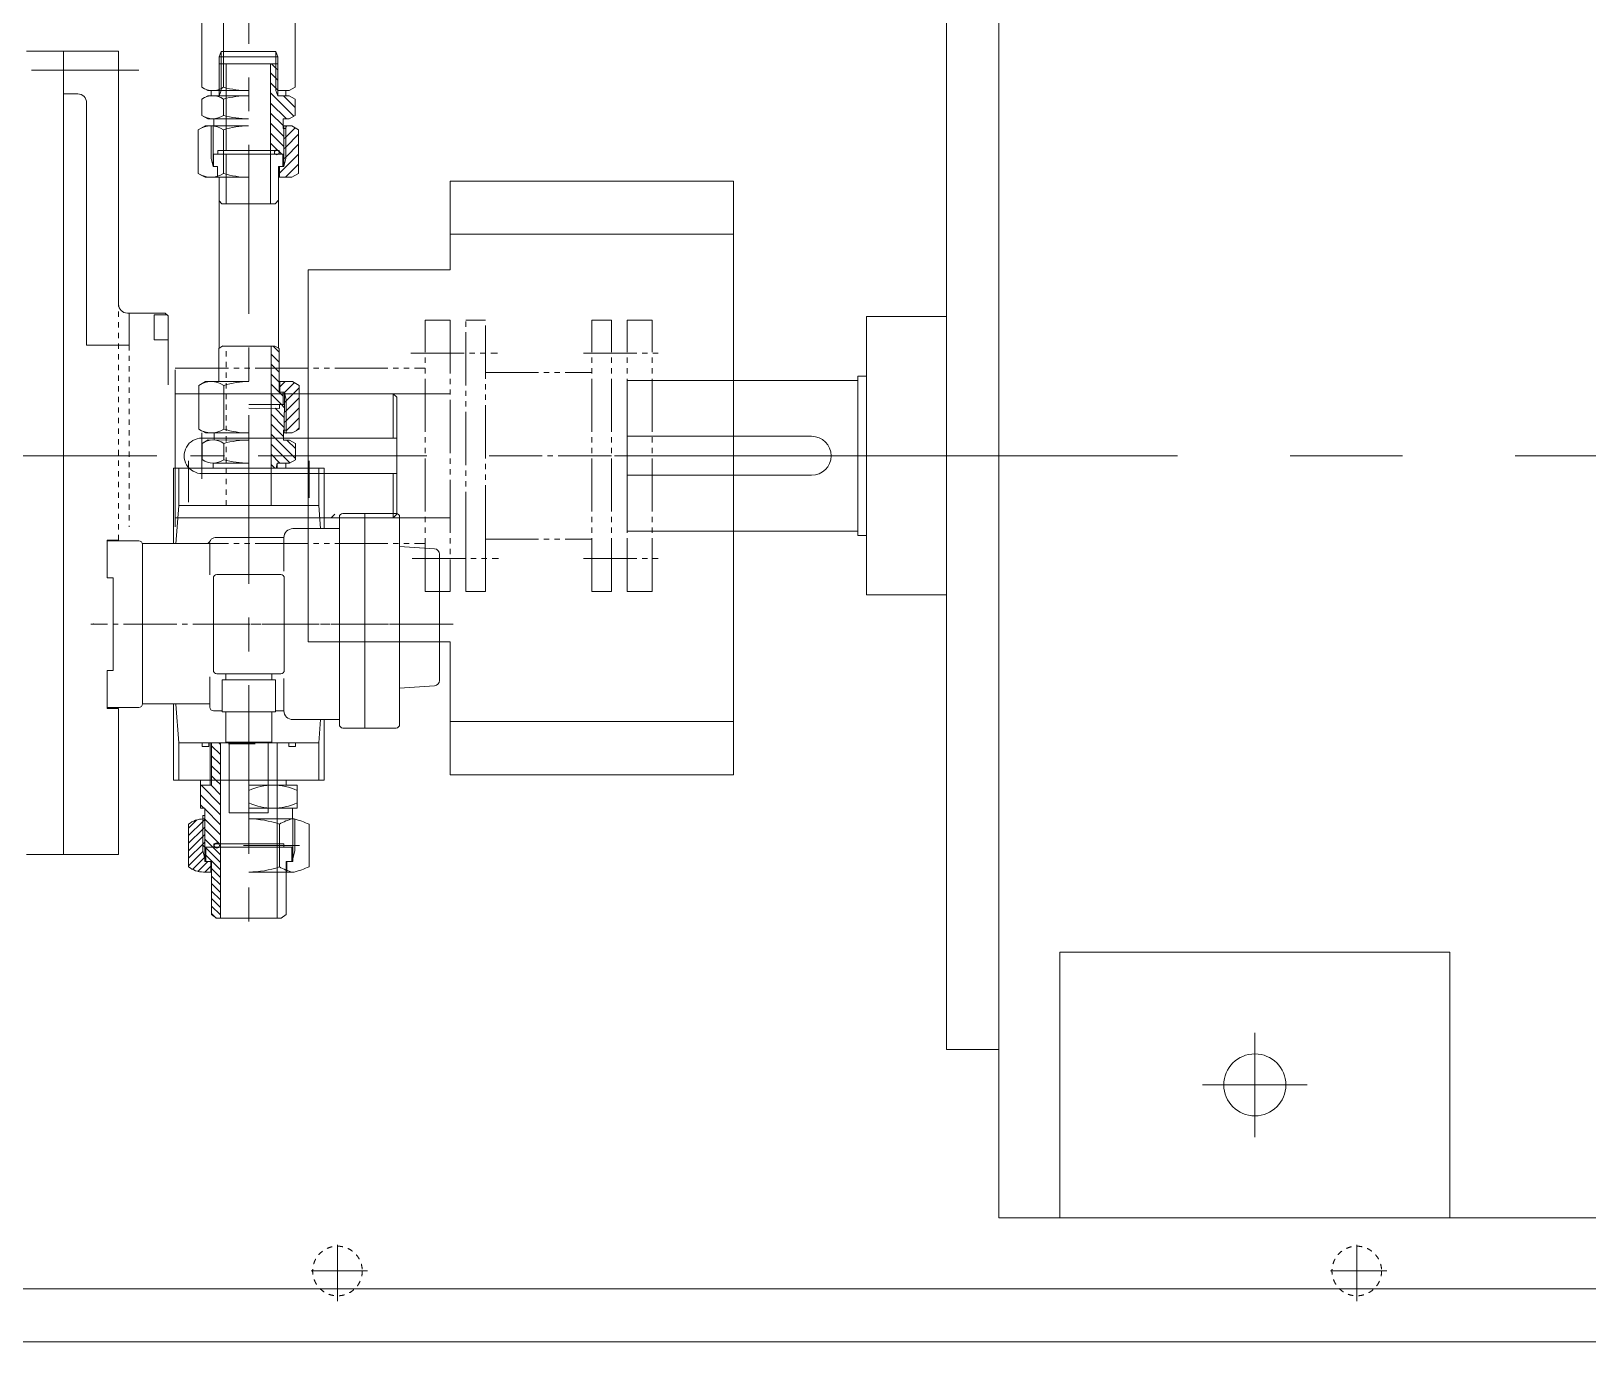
# Model space of a CAD drawing. Header units: millimetres. Extents: x -1 to 671026, y 1 to 511259.
# Drawn here: x 317805 to 340110, y 210237 to 229024 of the extents above; entities that cross this region are included whole.
import ezdxf

# ---------------------------------------------------------------- set-up
doc = ezdxf.new("R2010")
doc.units = ezdxf.units.MM
doc.header["$LTSCALE"] = 25.4
for name, pattern in [('CENTER', [50.8, 31.75, -6.35, 6.35, -6.35]), ('EB_DASH', [6, 3, -3]), ('EB_DASHDOT', [39, 30, -3, 3, -3]), ('EB_DASHDOTDOT', [45, 30, -3, 3, -3, 3, -3])]:
    doc.linetypes.add(name, pattern=pattern)
for name, color, linetype, lineweight in [('CAXA0', 7, 'Continuous', 5), ('CAXA1', 5, 'CENTER', 5), ('CAXAEB0', 7, 'Continuous', 5), ('CAXA中心线层', 5, 'CENTER', 5), ('CAXA尺寸线层', 3, 'Continuous', 5), ('CAXA细实线层', 7, 'Continuous', 5), ('CAXA虚线层', 96, 'EB_DASH', 5)]:
    doc.layers.add(name, color=color, linetype=linetype, lineweight=lineweight)

msp = doc.modelspace()

# ---------------------------------------------------------------- linework, layer by layer
at = {"color": 7, "lineweight": 5}
for p, q in [((331668.3, 233858.85), (331668.3, 212014.85)), ((330918.78, 231445.85), (330918.78, 214427.85)), ((320250.91, 230765.08), (320250.91, 228219.55)), ((320559.52, 228219.55), (320559.52, 230765.08)), ((321587.13, 230765.08), (321587.13, 228219.55)), ((317736.18, 228737.13), (319057.01, 228737.13)), ((318269.6, 228737.13), (318269.6, 217221.85)), ((319057.01, 225108.55), (319057.01, 228737.13)), ((320499.85, 228656.28), (320527.42, 228730.82)), ((320919.02, 228656.28), (320499.85, 228656.28)), ((320499.92, 228656.47), (320499.92, 228097.5)), ((320919.02, 228732.48), (320527.42, 228732.48)), ((320527.42, 228732.48), (320527.42, 228171.16)), ((321310.63, 228732.48), (320919.02, 228732.48)), ((321338.19, 228656.28), (320919.02, 228656.28)), ((321338.19, 228656.28), (321310.63, 228732.48)), ((321310.63, 228732.48), (321310.63, 228171.16)), ((321338.12, 228656.48), (321338.12, 228097.5)), ((320919.02, 228554.68), (320499.85, 228554.68)), ((320601.43, 227312.64), (320601.43, 228554.68)), ((321338.19, 228554.68), (320919.02, 228554.68)), ((321236.52, 226548.1), (321236.52, 228554.68)), ((320334.73, 228171.16), (320250.91, 228219.55)), ((321503.13, 228171.16), (321586.95, 228219.55)), ((318472.8, 228123.52), (318269.6, 228123.52)), ((318599.8, 224524.35), (318599.8, 227996.52)), ((320334.73, 228097.5), (320250.91, 228049.11)), ((320250.91, 227815.69), (320250.91, 228049.11)), ((320919.02, 228171.16), (320334.73, 228171.16)), ((320334.73, 228171.16), (320918.93, 228171.16)), ((320423.63, 228171.16), (320334.73, 228171.16)), ((320334.73, 228097.5), (320499.83, 228097.5)), ((320918.93, 228097.5), (320334.73, 228097.5)), ((320385.62, 228171.16), (320385.62, 228096.79)), ((320919.02, 228171.16), (320385.62, 228171.16)), ((320499.92, 228171.16), (320499.92, 228097.5)), ((320527.42, 228171.16), (320499.92, 228097.5)), ((320559.52, 227815.69), (320559.52, 228049.11)), ((321310.63, 228171.16), (321338.12, 228097.5)), ((321503.13, 228097.5), (321338.03, 228097.5)), ((321338.12, 228171.16), (321338.12, 228097.5)), ((321503.13, 228171.16), (321338.12, 228171.16)), ((321452.42, 228171.16), (321452.42, 228097.5)), ((321503.13, 228097.5), (321586.95, 228049.11)), ((321586.95, 227815.69), (321586.95, 228049.11)), ((320334.73, 227767.3), (320250.91, 227815.69)), ((320919.02, 227767.3), (320334.73, 227767.3)), ((320423.63, 227767.3), (320334.73, 227767.3)), ((320334.73, 227767.3), (320918.93, 227767.3)), ((320423.63, 227665.7), (320423.63, 227767.3)), ((321414.23, 227627.6), (321414.23, 227767.3)), ((321503.13, 227767.3), (321414.23, 227767.3)), ((321503.13, 227767.3), (321586.95, 227815.69)), ((320296.41, 227665.7), (320200.11, 227610.1)), ((320200.11, 226984.7), (320200.11, 227610.1)), ((320423.63, 227665.7), (320296.41, 227665.7)), ((320296.41, 227665.7), (320918.93, 227665.7)), ((320385.53, 227195.73), (320385.53, 227665.7)), ((320410.93, 227081.5), (320410.93, 227665.7)), ((320559.52, 226984.7), (320559.52, 227610.1)), ((321541.45, 227665.7), (321414.23, 227665.7)), ((321452.33, 227627.6), (321414.23, 227627.6)), ((321426.93, 227081.5), (321426.93, 227665.7)), ((321452.33, 227195.73), (321452.33, 227665.7)), ((321541.45, 227665.7), (321637.75, 227610.1)), ((321637.75, 226984.7), (321637.75, 227610.1)), ((320918.93, 227312.64), (320480.78, 227312.64)), ((320480.78, 227259.3), (320480.78, 227312.64)), ((321357.08, 227312.64), (320918.93, 227312.64)), ((321357.08, 227259.3), (321357.08, 227312.64)), ((320385.53, 227195.73), (320410.93, 227081.5)), ((320918.93, 227259.3), (320410.93, 227259.3)), ((320410.93, 227081.5), (320474.43, 227081.5)), ((320415.73, 227081.5), (320415.73, 227259.3)), ((320474.43, 226929.1), (320474.43, 227081.5)), ((320601.43, 226548.1), (320601.43, 227259.3)), ((321409.15, 227259.3), (320918.93, 227259.3)), ((321426.93, 227259.3), (320918.93, 227259.3)), ((321236.43, 226548.1), (321236.43, 227259.3)), ((321426.93, 227081.5), (321350.73, 227081.5)), ((321357.27, 227081.5), (321350.73, 227081.5)), ((321350.73, 227081.5), (321350.73, 224473.83)), ((321363.43, 226929.1), (321363.43, 227081.5)), ((321409.15, 227081.5), (321409.15, 227259.3)), ((321452.33, 227195.73), (321426.93, 227081.5)), ((320296.41, 226929.1), (320200.11, 226984.7)), ((320296.41, 226929.1), (320487.13, 226929.1)), ((320918.93, 226929.1), (320296.41, 226929.1)), ((320497.02, 226929.1), (320497.02, 224473.83)), ((321541.45, 226929.1), (321350.73, 226929.1)), ((321541.45, 226929.1), (321637.75, 226984.7)), ((320537.93, 226548.1), (320497.02, 226589.01)), ((321299.93, 226548.1), (320537.93, 226548.1)), ((321299.93, 226548.1), (321350.73, 226598.9)), ((319727.43, 224981.55), (319184.01, 224981.55)), ((319209.41, 224981.55), (319209.41, 224524.35)), ((319753.08, 224956.15), (319565.27, 224956.15)), ((319565.27, 224956.15), (319565.27, 224600.55)), ((319727.43, 224981.55), (319768.21, 224940.76)), ((319768.21, 224940.76), (319768.21, 223952.87)), ((329775.78, 224931.6), (330918.78, 224931.6)), ((329775.78, 224931.6), (329775.78, 220942.1)), ((319209.41, 224524.35), (318599.79, 224524.35)), ((319768.47, 224600.55), (319565.27, 224600.55)), ((320493.55, 224476.72), (320493.13, 224001.49)), ((320552.99, 224510.96), (320493.55, 224476.72)), ((321297.44, 224510.62), (320552.4, 224510.62)), ((321246.24, 222225.65), (321246.24, 224510.62)), ((321297.44, 224510.62), (321357.27, 224476.01)), ((321357.15, 224476.08), (321356.59, 223848.32)), ((319869.78, 221920.84), (319869.78, 223952.85)), ((320206.06, 223946.15), (320205.5, 223320.75)), ((320206.06, 223946.15), (320205.5, 223320.75)), ((320302.41, 224001.67), (320206.06, 223946.15)), ((320302.41, 224001.67), (320206.06, 223946.15)), ((320924.93, 224001.11), (320302.41, 224001.67)), ((320924.93, 224001.11), (320302.41, 224001.67)), ((320565.47, 223945.83), (320564.9, 223320.43)), ((320565.47, 223945.83), (320564.9, 223320.43)), ((321547.44, 224000.55), (321356.73, 224000.72)), ((321547.44, 224000.55), (321356.73, 224000.72)), ((321369.43, 224000.71), (321369.29, 223848.31)), ((321369.43, 224000.71), (321369.29, 223848.31)), ((321547.44, 224000.55), (321643.7, 223944.86)), ((321547.44, 224000.55), (321643.7, 223944.86)), ((326346.78, 224016.35), (326346.78, 221857.35)), ((326346.78, 224016.35), (329648.78, 224016.35)), ((329648.78, 224079.85), (329648.78, 221793.85)), ((329648.78, 224079.85), (329775.78, 224079.85)), ((322104.99, 223825.85), (319869.79, 223825.85)), ((321432.79, 223848.25), (321356.59, 223848.32)), ((321432.79, 223848.25), (321356.59, 223848.32)), ((321415.01, 223848.27), (321414.85, 223670.47)), ((321415.01, 223848.27), (321414.85, 223670.47)), ((321432.79, 223848.25), (321432.26, 223264.05)), ((321432.79, 223848.25), (321432.26, 223264.05)), ((321458.09, 223733.99), (321432.79, 223848.25)), ((321458.09, 223733.99), (321432.79, 223848.25)), ((321458.09, 223733.99), (321457.66, 223258.56)), ((321458.09, 223733.99), (321457.66, 223258.56)), ((321643.7, 223944.86), (321643.13, 223319.46)), ((321643.7, 223944.86), (321643.13, 223319.46)), ((322104.99, 223825.85), (323806.78, 223825.85)), ((322993.98, 223825.83), (322993.98, 223190.85)), ((322993.98, 223825.83), (323044.78, 223775.03)), ((323044.78, 222098.63), (323044.78, 223775.03)), ((321362.73, 223617.17), (320924.58, 223617.57)), ((321362.73, 223617.17), (320924.58, 223617.57)), ((321432.63, 223670.45), (320924.63, 223670.91)), ((321432.63, 223670.45), (320924.63, 223670.91)), ((321362.78, 223670.51), (321362.73, 223617.17)), ((321362.78, 223670.51), (321362.73, 223617.17)), ((320301.75, 223265.07), (320205.5, 223320.75)), ((320301.75, 223265.07), (320205.5, 223320.75)), ((321419.6, 223302.16), (321419.47, 223162.46)), ((321419.6, 223302.16), (321419.47, 223162.46)), ((321457.7, 223302.13), (321419.6, 223302.16)), ((321457.7, 223302.13), (321419.6, 223302.16)), ((321546.78, 223263.95), (321643.13, 223319.46)), ((321546.78, 223263.95), (321643.13, 223319.46)), ((320250.94, 223190.85), (323044.78, 223190.85)), ((320256.11, 223115.11), (320255.9, 222881.7)), ((320256.11, 223115.11), (320255.9, 222881.7)), ((320339.97, 223163.43), (320256.11, 223115.11)), ((320339.97, 223163.43), (320256.11, 223115.11)), ((320301.75, 223265.07), (320924.26, 223264.51)), ((320301.75, 223265.07), (320924.26, 223264.51)), ((320339.97, 223163.43), (320924.17, 223162.91)), ((320339.97, 223163.43), (320924.17, 223162.91)), ((320428.97, 223264.95), (320428.87, 223163.35)), ((320428.97, 223264.95), (320428.87, 223163.35)), ((320564.72, 223114.84), (320564.51, 222881.42)), ((320564.72, 223114.84), (320564.51, 222881.42)), ((321508.37, 223162.38), (321419.47, 223162.46)), ((321508.37, 223162.38), (321419.47, 223162.46)), ((321546.78, 223263.95), (321419.56, 223264.06)), ((321546.78, 223263.95), (321419.56, 223264.06)), ((321508.37, 223162.38), (321592.15, 223113.91)), ((321508.37, 223162.38), (321592.15, 223113.91)), ((321592.15, 223113.91), (321591.94, 222880.5)), ((321592.15, 223113.91), (321591.94, 222880.5)), ((328988.38, 223216.25), (326346.78, 223216.25)), ((320923.88, 222832.71), (320410.16, 222833.17)), ((320923.88, 222832.71), (320410.16, 222833.17)), ((320411.34, 222833.17), (320411.34, 222759.05)), ((321314.02, 222759.05), (321330.38, 222832.33)), ((321508.08, 222832.18), (321330.38, 222832.34)), ((321330.38, 222759.05), (321330.38, 222832.34)), ((321508.08, 222832.18), (321342.98, 222832.33)), ((321452.74, 222832.23), (321452.74, 222759.05)), ((321508.08, 222832.18), (321591.94, 222880.5)), ((321508.08, 222832.18), (321591.94, 222880.5)), ((322003.38, 222759.05), (319844.38, 222759.05)), ((319844.38, 222759.05), (319844.38, 221679.16)), ((319919.3, 222759.05), (321928.45, 222759.05)), ((319919.3, 222225.65), (319919.3, 222759.05)), ((320245.36, 222682.85), (323044.78, 222682.85)), ((321928.45, 222225.65), (321928.45, 222759.05)), ((322003.38, 222759.05), (322003.38, 221892.52)), ((322993.98, 222682.85), (322993.98, 222047.83)), ((328988.38, 222657.45), (326346.78, 222657.45)), ((319919.3, 222225.65), (319880.12, 221677.16)), ((319919.3, 222225.65), (321928.45, 222225.65)), ((321928.45, 222225.65), (321952.25, 221892.52)), ((322104.99, 222047.84), (319869.79, 222047.84)), ((322104.99, 222047.84), (322155.79, 222098.64)), ((322104.99, 222047.84), (323806.78, 222047.84)), ((322220.95, 222060.11), (322220.95, 219085.77)), ((323033.75, 222110.91), (322271.75, 222110.91)), ((322587.73, 222110.91), (322587.73, 219034.97)), ((322993.98, 222047.83), (323044.78, 222098.63)), ((323084.55, 222060.11), (323084.55, 219085.77)), ((318891.88, 221726.31), (318891.88, 221186.4)), ((319057.02, 221726.31), (318891.88, 221726.31)), ((319349.08, 221717.26), (318891.88, 221717.26)), ((321427.14, 221765.52), (320441.63, 221765.52)), ((321427.14, 221284.16), (321427.14, 221765.52)), ((322220.95, 221892.52), (321554.14, 221892.52)), ((326346.78, 221857.35), (329648.78, 221857.35)), ((329648.78, 221793.85), (329775.78, 221793.85)), ((319399.88, 221679.16), (320304.28, 221679.16)), ((319399.88, 221666.46), (319399.88, 219380.46)), ((320365.43, 221689.32), (320365.43, 221228.97)), ((323583.31, 221605.23), (323084.55, 221638.93)), ((323654.38, 221529.2), (323654.38, 219715.85)), ((318891.88, 221186.4), (318980.78, 221186.4)), ((318980.78, 221186.4), (318980.78, 219860.52)), ((320415.88, 221184.25), (320415.88, 219863.45)), ((321381.08, 221235.05), (320466.68, 221235.05)), ((321431.88, 221184.25), (321431.88, 219863.45)), ((329775.78, 220942.1), (330918.78, 220942.1)), ((318980.78, 219860.52), (318891.88, 219860.52)), ((318891.88, 219860.52), (318891.88, 219316.96)), ((320365.43, 219769.44), (320365.43, 219332.97)), ((321381.08, 219812.65), (320466.68, 219812.65)), ((321304.84, 219723.75), (320542.84, 219723.75)), ((320542.84, 219266.55), (320542.84, 219723.75)), ((320593.64, 219723.75), (320593.64, 219812.65)), ((321254.12, 219723.75), (321254.12, 219812.65)), ((321304.84, 219266.55), (321304.84, 219723.75)), ((321427.14, 219282.17), (321427.14, 219746.42)), ((323583.31, 219639.82), (323084.55, 219606.12)), ((319349.08, 219329.66), (318891.88, 219329.66)), ((319057, 219316.96), (318891.88, 219316.96)), ((319057, 219316.96), (319057, 217221.85)), ((319399.88, 219380.46), (320365.43, 219380.46)), ((319844.38, 219380.46), (319844.38, 218288.65)), ((319919.3, 218822.05), (319879.62, 219377.63)), ((320542.84, 219282.17), (320416.23, 219282.17)), ((321304.84, 219266.55), (320542.84, 219266.55)), ((320593.64, 218834.75), (320593.64, 219266.55)), ((321254.04, 218834.75), (321254.04, 219266.55)), ((321427.14, 219282.17), (321304.84, 219282.17)), ((322220.95, 219155.17), (321554.14, 219155.17)), ((321928.45, 218822.05), (321952.25, 219155.17)), ((322003.38, 219155.17), (322003.38, 218288.65)), ((319919.3, 218822.05), (319919.3, 218288.65)), ((319919.3, 218822.05), (321928.45, 218822.05)), ((320255.86, 218822.05), (320255.86, 218771.25)), ((320352.38, 218822.05), (320352.38, 218771.25)), ((320369.65, 218214.99), (320369.65, 218822.05)), ((320390.57, 218214.99), (320390.57, 218822.05)), ((320517.48, 218822.05), (320517.48, 216309.99)), ((321254.04, 218834.75), (320593.64, 218834.75)), ((320644.44, 217818.75), (320644.44, 218834.75)), ((321203.24, 217818.75), (321203.24, 218834.75)), ((321330.28, 218822.05), (321330.28, 216309.99)), ((321495.38, 218822.05), (321495.38, 218771.25)), ((321591.9, 218822.05), (321591.9, 218771.25)), ((321928.45, 218822.05), (321928.45, 218288.65)), ((322271.75, 219034.97), (323033.75, 219034.97)), ((320255.86, 218771.25), (320352.38, 218771.25)), ((320634.32, 218809.35), (321015.32, 218809.35)), ((321591.9, 218771.25), (321495.38, 218771.25)), ((322003.38, 218288.65), (319844.38, 218288.65)), ((319919.3, 218288.65), (320390.57, 218288.65)), ((320231.06, 218288.65), (320231.06, 217884.79)), ((320231.06, 218214.99), (320390.57, 218214.99)), ((320231.06, 218214.99), (320390.57, 218214.99)), ((320923.88, 218288.65), (321928.45, 218288.65)), ((320923.97, 218214.99), (321616.87, 218214.99)), ((321457.37, 218288.65), (321457.37, 218214.99)), ((321616.87, 218214.99), (321616.87, 217884.79)), ((320231.06, 217884.79), (320291.51, 217884.79)), ((320263.57, 217732.25), (320263.57, 217783.19)), ((320263.57, 217783.19), (320291.51, 217783.19)), ((320263.57, 217273.14), (320263.57, 217732.25)), ((320273.09, 217732.39), (320291.51, 217732.39)), ((320291.51, 217122.79), (320291.51, 217884.79)), ((321203.24, 217818.75), (320644.44, 217818.75)), ((320923.97, 217884.79), (321616.87, 217884.79)), ((320923.97, 217732.39), (321574.84, 217732.39)), ((321550.34, 217732.39), (321550.34, 217884.79)), ((321556.43, 217122.79), (321556.43, 217732.39)), ((321584.37, 217273.14), (321584.37, 217732.25)), ((320060.37, 217046.59), (320060.37, 217656.19)), ((321362.12, 217656.19), (321362.12, 217046.59)), ((321787.39, 217046.59), (321787.39, 217656.19)), ((320291.51, 217325.99), (320263.57, 217353.93)), ((320263.57, 217273.14), (320291.51, 217165.64)), ((320291.51, 217325.99), (320923.97, 217325.99)), ((320308.02, 217122.79), (320308.02, 217325.99)), ((320422.32, 217325.99), (320422.32, 217376.02)), ((320422.32, 217376.02), (320923.97, 217376.02)), ((320847.77, 217351.39), (321651.04, 217351.39)), ((321425.62, 217376.02), (320923.97, 217376.02)), ((321556.43, 217325.99), (320923.97, 217325.99)), ((321425.62, 217325.99), (321425.62, 217376.02)), ((321539.92, 217122.79), (321539.92, 217325.99)), ((321584.37, 217273.14), (321556.43, 217165.64)), ((319057, 217221.85), (317736.18, 217221.85)), ((320291.51, 217122.79), (320390.57, 217122.79)), ((320377.87, 216970.39), (320377.87, 217122.79)), ((320390.57, 216360.79), (320390.57, 217122.79)), ((321556.43, 217122.79), (321457.37, 217122.79)), ((321457.37, 216970.39), (321457.37, 217122.79)), ((321470.07, 216970.39), (321470.07, 217122.79)), ((320273.09, 216970.39), (320390.57, 216970.39)), ((320923.97, 216970.39), (321574.84, 216970.39)), ((321457.37, 216360.79), (321457.37, 216970.39)), ((320390.57, 216360.79), (320461.54, 216309.99)), ((320461.54, 216309.99), (321386.22, 216309.99)), ((321457.19, 216360.79), (321386.22, 216309.99)), ((332544.38, 215824.85), (338132.38, 215824.85)), ((332544.38, 212014.85), (332544.38, 215824.85)), ((338132.38, 212014.85), (338132.38, 215824.85)), ((330918.78, 214427.85), (331668.3, 214427.85)), ((378416.78, 212014.85), (331668.3, 212014.85)), ((304414, 210998.85), (369184, 210998.85)), ((304414, 210236.85), (369184, 210236.85))]:
    msp.add_line(p, q, dxfattribs=at)
for centre, radius in [((321323.7, 227285.09), 33.66), ((320466.7, 217351.58), 37.5), ((335338.38, 213919.85), 444.5)]:
    msp.add_circle(centre, radius, dxfattribs=at)
for centre, radius, start, end in [((320405.22, 228441.36), 270.2, 235.174817, 304.825183), ((320918.93, 229529.99), 1358.83, 254.662826, 270), ((318472.8, 227996.52), 127, 0, 90), ((320405.22, 227827.3), 270.2, 55.174817, 124.825183), ((320918.93, 226738.67), 1358.83, 90, 105.337174), ((320405.22, 228037.5), 270.2, 235.174817, 304.825183), ((320918.93, 229126.13), 1358.83, 254.662826, 270), ((320379.82, 227347.49), 318.21, 55.615753, 124.384247), ((320918.93, 226476.27), 1189.43, 90, 107.587954), ((320379.82, 227247.31), 318.21, 235.615753, 304.384247), ((320918.93, 228118.53), 1189.43, 252.412046, 270), ((319184.01, 225108.55), 127, 180, 270), ((320385.53, 223683.38), 318.21, 55.564318, 124.332813), ((320385.53, 223683.38), 318.21, 55.564318, 124.332813), ((320923.86, 222811.67), 1189.43, 89.948565, 107.536519), ((320923.86, 222811.67), 1189.43, 89.948565, 107.536519), ((320385.44, 223583.2), 318.21, 235.564318, 304.332813), ((320385.44, 223583.2), 318.21, 235.564318, 304.332813), ((320925.33, 224453.94), 1189.43, 252.360611, 269.948565), ((320925.33, 224453.94), 1189.43, 252.360611, 269.948565), ((320250.94, 222936.79), 254, 90, 271.25871), ((320410.22, 222893.17), 270.2, 55.123382, 124.773748), ((320410.22, 222893.17), 270.2, 55.123382, 124.773748), ((320922.95, 221804.07), 1358.83, 89.948565, 105.285739), ((320922.95, 221804.07), 1358.83, 89.948565, 105.285739), ((328988.38, 222936.85), 279.4, 270, 90), ((320410.41, 223103.37), 270.2, 235.123382, 304.773748), ((320410.41, 223103.37), 270.2, 235.123382, 304.773748), ((320925.1, 224191.54), 1358.83, 254.611392, 269.948565), ((320925.1, 224191.54), 1358.83, 254.611392, 269.948565), ((322271.75, 222060.11), 50.8, 90, 180), ((323033.75, 222060.11), 50.8, 0, 90), ((319349.08, 221666.46), 50.8, 0, 90), ((320304.29, 221755.36), 76.2, 269.999835, 334.321114), ((320441.63, 221689.32), 76.2, 90, 154.320669), ((321554.14, 221765.52), 127, 90, 180), ((323578.18, 221529.2), 76.2, 0, 86.133913), ((320466.68, 221184.25), 50.8, 90, 180), ((321381.08, 221184.25), 50.8, 0, 90), ((320466.68, 219863.45), 50.8, 180, 270), ((321381.08, 219863.45), 50.8, 270, 360), ((323578.18, 219715.85), 76.2, 273.866087, 360), ((319349.08, 219380.46), 50.8, 270, 0), ((320416.23, 219332.97), 50.8, 180, 270), ((321554.14, 219282.17), 127, 180, 270), ((322271.75, 219085.77), 50.8, 180, 270), ((323033.75, 219085.77), 50.8, 270, 360), ((321270.42, 217389.29), 825.7, 65.191398, 114.808602), ((321270.42, 218710.49), 825.7, 245.191398, 294.808602), ((320273.09, 217397.36), 335.03, 89.999998, 129.415951), ((320923.97, 216434.61), 1297.78, 70.268386, 90), ((321664.6, 217179.58), 564.49, 101.677633, 122.401693), ((321227.98, 216430.33), 1347.46, 65.470754, 75.083088), ((320273.09, 217305.42), 335.03, 230.584042, 270), ((320923.97, 218268.17), 1297.78, 270, 289.731614), ((321664.6, 217523.19), 564.49, 237.598307, 258.322367), ((321227.98, 218272.44), 1347.46, 284.916912, 294.529246)]:
    msp.add_arc(centre, radius, start, end, dxfattribs=at)
at = {"layer": 'CAXA0', "color": 7, "linetype": 'Continuous', "lineweight": 5}
for p, q in [((321236.52, 228424.55), (321312.79, 228348.28)), ((321250.08, 228554.68), (321312.79, 228491.96)), ((321312.79, 228491.96), (321338.19, 228466.56)), ((321236.52, 228280.86), (321312.79, 228204.59)), ((321312.79, 228348.28), (321338.19, 228322.88)), ((321312.79, 228204.59), (321338.19, 228179.19)), ((321236.52, 228137.18), (321568.6, 227805.1)), ((321236.52, 227993.5), (321462.72, 227767.3)), ((321419.89, 228097.5), (321586.95, 227930.44)), ((321236.52, 227849.81), (321414.23, 227672.1)), ((321236.52, 227706.13), (321426.93, 227515.72)), ((321236.52, 227562.44), (321426.93, 227372.04)), ((321430.85, 227627.6), (321426.93, 227623.68)), ((321468.95, 227665.7), (321452.33, 227649.08)), ((321586.57, 227639.65), (321452.33, 227505.4)), ((321637.75, 227547.14), (321452.33, 227361.72)), ((321236.52, 227418.76), (321341.86, 227313.42)), ((321357.08, 227298.2), (321395.98, 227259.3)), ((321452.33, 227505.4), (321426.93, 227480)), ((321452.33, 227361.72), (321426.93, 227336.32)), ((321637.75, 227403.45), (321452.33, 227218.03)), ((321637.75, 227259.77), (321363.43, 226985.45)), ((321452.33, 227218.03), (321426.93, 227192.63)), ((321637.75, 227116.08), (321450.77, 226929.1)), ((321242.88, 224395.03), (321357.06, 224280.86)), ((321270.98, 224510.62), (321357.21, 224424.39)), ((321242.88, 224251.35), (321356.9, 224137.33)), ((321242.88, 224107.66), (321356.75, 223993.8)), ((321242.88, 223963.98), (321356.59, 223850.27)), ((321445.98, 224000.64), (321369.36, 223924.15)), ((321445.98, 224000.64), (321369.36, 223924.15)), ((321574.2, 223985.07), (321433.58, 223844.7)), ((321574.2, 223985.07), (321433.58, 223844.7)), ((321242.88, 223820.3), (321392.69, 223670.49)), ((321358.55, 223848.32), (321414.96, 223791.9)), ((321458.08, 223725.6), (321432.66, 223700.23)), ((321458.08, 223725.6), (321432.66, 223700.23)), ((321433.58, 223844.7), (321432.79, 223843.91)), ((321433.58, 223844.7), (321432.79, 223843.91)), ((321643.54, 223767.17), (321457.95, 223581.92)), ((321643.54, 223767.17), (321457.95, 223581.92)), ((321643.67, 223910.86), (321458.08, 223725.6)), ((321643.67, 223910.86), (321458.08, 223725.6)), ((321242.88, 223676.61), (321248.88, 223670.62)), ((321242.88, 223532.93), (321432.34, 223343.47)), ((321302.27, 223617.23), (321432.46, 223487.03)), ((321392.69, 223670.49), (321432.59, 223630.59)), ((321457.95, 223581.92), (321432.53, 223556.54)), ((321457.95, 223581.92), (321432.53, 223556.54)), ((321643.41, 223623.49), (321457.82, 223438.23)), ((321643.41, 223623.49), (321457.82, 223438.23)), ((321242.88, 223389.24), (321419.52, 223212.61)), ((321457.82, 223438.23), (321432.4, 223412.86)), ((321457.82, 223438.23), (321432.4, 223412.86)), ((321643.28, 223479.8), (321457.69, 223294.55)), ((321643.28, 223479.8), (321457.69, 223294.55)), ((321643.15, 223336.12), (321603.7, 223296.74)), ((321643.15, 223336.12), (321603.7, 223296.74)), ((321242.88, 223245.56), (321591.95, 222896.49)), ((321242.88, 223101.87), (321510.93, 222833.83)), ((321469.71, 223162.42), (321592.08, 223040.04)), ((321242.88, 222958.19), (321368.77, 222832.31)), ((321242.88, 222814.51), (321298.34, 222759.05)), ((320517.48, 218798.34), (320493.77, 218822.05)), ((320517.48, 218654.65), (320390.57, 218781.57)), ((320517.48, 218510.97), (320390.57, 218637.88)), ((320517.48, 218367.29), (320390.57, 218494.2)), ((320517.48, 217936.23), (320238.72, 218214.99)), ((320517.48, 218079.92), (320382.41, 218214.99)), ((320452.43, 218288.65), (320390.57, 218350.51)), ((320517.48, 218223.6), (320452.43, 218288.65)), ((320517.48, 217792.55), (320231.06, 218078.97)), ((320281.56, 217884.79), (320231.06, 217935.28)), ((320179.16, 217718.95), (320060.37, 217600.15)), ((320291.51, 217723.53), (320263.57, 217695.59)), ((320517.48, 217648.86), (320291.51, 217874.84)), ((320517.48, 217505.18), (320291.51, 217731.15)), ((320263.57, 217695.59), (320060.37, 217492.39)), ((320263.57, 217587.83), (320060.37, 217384.63)), ((320263.57, 217480.06), (320060.37, 217276.86)), ((320291.51, 217615.77), (320263.57, 217587.83)), ((320291.51, 217508), (320263.57, 217480.06)), ((320502.95, 217376.02), (320291.51, 217587.47)), ((320263.57, 217372.3), (320060.37, 217169.1)), ((320265.34, 217266.31), (320060.37, 217061.34)), ((320291.51, 217400.24), (320263.57, 217372.3)), ((320409.3, 217325.99), (320291.51, 217443.78)), ((320308.02, 217319.51), (320517.57, 217109.96)), ((320409.3, 217325.99), (320517.57, 217217.72)), ((320517.07, 217325.99), (320517.57, 217325.49)), ((320287.57, 217180.78), (320116.19, 217009.4)), ((320337.34, 217122.79), (320194.33, 216979.78)), ((320377.87, 217055.55), (320292.7, 216970.39)), ((320308.02, 217211.75), (320517.57, 217002.2)), ((320390.57, 217021.44), (320517.57, 216894.44)), ((320390.57, 216913.67), (320517.57, 216786.67)), ((320390.57, 216805.91), (320517.57, 216678.91)), ((320390.57, 216698.15), (320517.57, 216571.15)), ((320390.57, 216590.38), (320517.57, 216463.38)), ((320390.57, 216482.62), (320517.57, 216355.62)), ((320390.57, 216374.86), (320455.44, 216309.99))]:
    msp.add_line(p, q, dxfattribs=at)
at = {"layer": 'CAXA1', "linetype": 'CENTER', "lineweight": 5, "ltscale": 3}
for p, q in [((320923.88, 235134.1), (320923.88, 215971.6)), ((323476.49, 222936.86), (244817.91, 222936.85))]:
    msp.add_line(p, q, dxfattribs=at)
at = {"layer": 'CAXA1', "linetype": 'CENTER', "lineweight": 5, "ltscale": 10}
for p, q in [((326165.65, 222936.85), (380482.33, 222936.85)), ((335338.38, 214668.67), (335338.38, 213171.02)), ((334589.55, 213919.85), (336087.21, 213919.85))]:
    msp.add_line(p, q, dxfattribs=at)
at = {"layer": 'CAXAEB0', "color": 7, "linetype": 'EB_DASHDOTDOT', "lineweight": 5}
for p, q in [((323451.18, 224879.95), (323806.78, 224879.95)), ((323451.18, 220993.92), (323451.18, 224879.95)), ((323806.78, 224879.95), (323806.78, 220993.92)), ((324035.38, 221660.45), (324035.38, 224879.95)), ((324035.38, 224879.95), (324314.78, 224879.95)), ((324314.78, 221755.73), (324314.78, 224879.95)), ((325838.78, 220993.75), (325838.78, 224879.95)), ((325838.78, 224879.95), (326118.18, 224879.95)), ((326118.18, 220993.75), (326118.18, 224879.95)), ((326346.78, 220993.75), (326346.78, 224879.95)), ((326346.78, 224879.95), (326702.38, 224879.95)), ((326702.38, 220993.75), (326702.38, 224879.95)), ((319869.79, 224194.22), (323451.18, 224194.22)), ((319869.79, 223952.87), (319869.79, 224168.82)), ((324314.78, 224130.72), (325838.78, 224130.72)), ((324035.38, 220993.75), (324035.38, 222111.28)), ((324314.67, 220993.92), (324314.67, 221755.9)), ((324314.78, 221743.12), (325838.78, 221743.12)), ((319869.79, 221678.79), (323451.18, 221678.79)), ((323451.07, 220993.92), (323806.78, 220993.92)), ((324035.38, 220993.75), (324314.78, 220993.75)), ((325838.78, 220993.75), (326118.18, 220993.75)), ((326346.78, 220993.75), (326702.38, 220993.75))]:
    msp.add_line(p, q, dxfattribs=at)
at = {"layer": 'CAXAEB0', "color": 7, "lineweight": 5}
msp.add_line((321346.24, 222225.73), (320501.69, 222225.73), dxfattribs=at)
at = {"layer": 'CAXAEB0', "color": 7, "linetype": 'Continuous', "lineweight": 5}
for p in [(318701.4, 220523.85), (318701.4, 220523.85), (320923.88, 220523.85)]:
    msp.add_point(p, dxfattribs=at)
at = {"layer": 'CAXA中心线层', "linetype": 'EB_DASHDOT', "lineweight": 5}
for p, q in [((319348.25, 228466.42), (317809.79, 228466.42)), ((318584.87, 228466.42), (318070.32, 228466.42)), ((318584.88, 228466.42), (318070.33, 228466.42)), ((320250.94, 223266.99), (320250.94, 222606.59)), ((320060.28, 222864.57), (320060.28, 222271.87)), ((321787.48, 222864.57), (321787.48, 222334.22)), ((324365.56, 222936.86), (329184.47, 222936.86)), ((323853.65, 220523.85), (318659.97, 220523.85)), ((320179.74, 220523.85), (323845.25, 220523.85))]:
    msp.add_line(p, q, dxfattribs=at)
at = {"layer": 'CAXA中心线层', "linetype": 'EB_DASHDOTDOT', "lineweight": 5}
for p, q in [((323247.15, 224410.24), (324488.59, 224410.24)), ((325721.35, 224410.24), (326838.08, 224410.24)), ((323265.84, 221463.46), (324502.62, 221463.46)), ((325721.35, 221463.46), (326838.08, 221463.46))]:
    msp.add_line(p, q, dxfattribs=at)
at = {"layer": 'CAXA中心线层', "lineweight": 5}
for p, q in [((322193.94, 210821.05), (322193.94, 211684.65)), ((336798.94, 210821.05), (336798.94, 211684.65)), ((322625.74, 211252.85), (321762.14, 211252.85)), ((337230.74, 211252.85), (336367.14, 211252.85))]:
    msp.add_line(p, q, dxfattribs=at)
at = {"layer": 'CAXA尺寸线层', "color": 7, "lineweight": 5}
for p, q in [((321774.78, 225604.23), (323806.78, 225604.26)), ((321774.78, 225603.98), (323806.78, 225604.02)), ((321774.78, 225603.98), (321774.78, 220269.98)), ((321774.78, 220269.98), (323806.78, 220270.02))]:
    msp.add_line(p, q, dxfattribs=at)
at = {"layer": 'CAXA细实线层', "color": 7, "linetype": 'Continuous', "lineweight": 5}
msp.add_line((318269.58, 228275.92), (318269.58, 228737.13), dxfattribs=at)
at = {"layer": 'CAXA细实线层', "color": 7, "lineweight": 5}
for p, q in [((323806.78, 226874.27), (327870.78, 226874.35)), ((323806.78, 226874.27), (323806.78, 225604.26)), ((327870.78, 218364.82), (327870.78, 226874.35)), ((323806.78, 226112.27), (327870.78, 226112.35)), ((323806.78, 220270.02), (323806.78, 218364.82)), ((327870.78, 219126.82), (323806.78, 219126.82)), ((327870.78, 218364.82), (323806.78, 218364.82))]:
    msp.add_line(p, q, dxfattribs=at)
at = {"layer": 'CAXA虚线层', "color": 7, "linetype": 'EB_DASH', "lineweight": 5}
for p, q in [((319057.02, 221726.31), (319057.02, 225108.55)), ((319209.41, 224524.35), (319209.41, 221920.84)), ((320601.08, 222225.73), (320601.08, 224510.62))]:
    msp.add_line(p, q, dxfattribs=at)
for centre in [(322193.94, 211252.85), (336798.94, 211252.85)]:
    msp.add_circle(centre, 355.6, dxfattribs=at)

doc.saveas('drawing.dxf')
